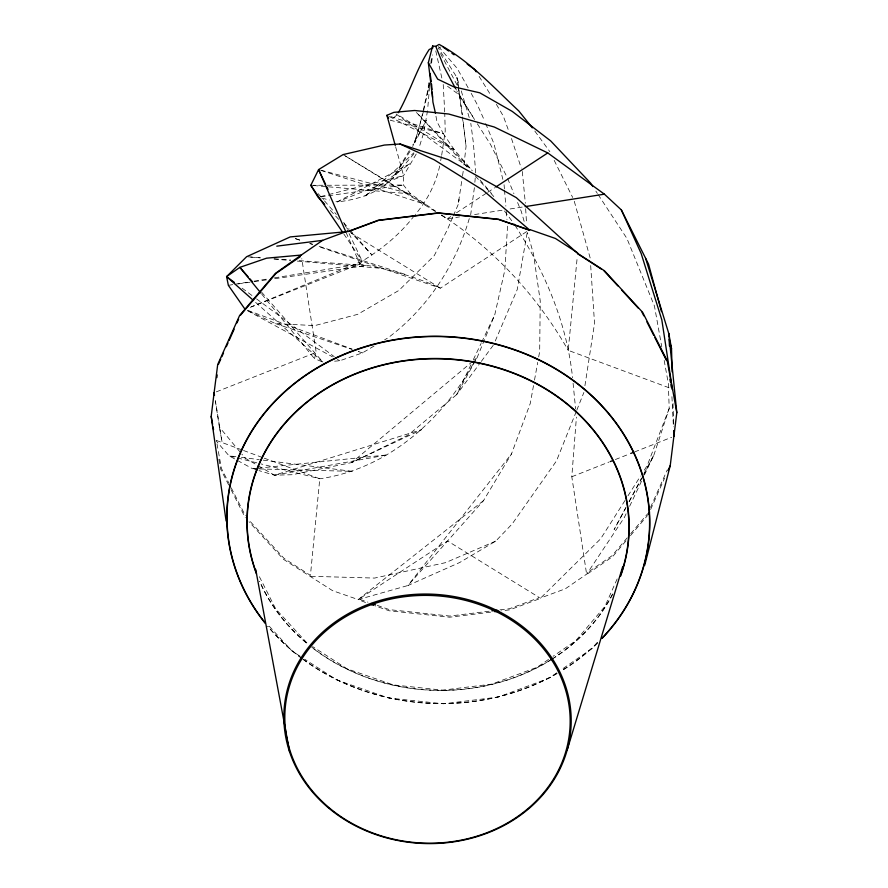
<?xml version="1.0" encoding="UTF-8"?>
<svg xmlns="http://www.w3.org/2000/svg" width="888" height="888" viewBox="0 0 888 888"><rect width="100%" height="100%" fill="white"/><g stroke="black" fill="none" stroke-linecap="round" stroke-linejoin="round"><path stroke-width="0.67" stroke-dasharray="4.44 3.33" d="M395.615 146.775L403.596 175.624L403.441 185.037L410.578 193.895L435.742 211.244M429.603 86.613L427.639 109.457M507.548 226.207L504.817 270.196L494.771 314.763L477.1 357.664L456.654 394.638L408.191 435.053L351.803 462.548L292.285 474.714L274.459 475.18L259.03 470.64M625.996 540.859L612.576 556.676L586.668 574.492L571.805 476.756L576.423 417.105M431.657 62.97L432.312 54.867M474.392 187.646L470.684 214.707M474.858 182.295L475.58 174.27M475.691 172.938L473.371 142.746L470.807 123.343M431.457 62.837L432.112 56.022M669.019 387.756L568.22 350.349L577.3 256.488M427.505 110.778L423.754 132.567L419.436 146.609M430.824 63.692L431.268 59.64M463.947 164.99L466.067 146.243L463.036 120.246M423.743 110.101L427.406 94.028L428.771 82.551M453.357 215.762L458.13 204.673L462.337 177.045M462.537 175.702L463.336 170.352M584.926 385.692L594.538 323.354L590.631 264.802M625.03 500.455L600.654 538.805L540.17 598.523L509.734 609.834L501.554 610.844M458.741 201.165L459.007 199.578L458.13 204.673M527.117 233.1L517.26 289.477L494.738 342.235M533.51 385.57L530.303 403.296L511.499 453.89L483.516 500.621L407.925 585.514L358.197 599.578L332.556 590.653L283.472 559.318L249.029 521.8M534.498 380.12L537.695 362.393M538.683 356.932L539.671 351.481L540.237 300.91L533.433 253.679L527.35 232.512M439.671 166.023C435.797 183.783 427.084 200.855 415.196 214.574M440.681 160.639L441.425 156.61M441.68 155.267L445.221 131.091L444.744 113.198M427.406 94.028L429.825 82.495M429.526 83.805C423.765 104.573 421.09 126.684 412.665 146.509M423.443 111.444L414.652 142.879L426.284 120.435L412.831 144.689M321.756 361.638L314.463 358.608L316.195 352.37L301.798 258.652M664.191 360.461L668.331 383.572L669.208 408.469L653.934 454.945L643.534 475.158M469.275 218.592C455.477 265.579 427.439 308.325 388.089 337.784L384.593 339.849M669.208 408.469L647.197 465.59L643.5 471.395M576.268 411.477L556.487 460.905L512.276 523.831L495.759 541.103L459.64 562.537L407.925 585.514L511.499 453.89M576.778 410.212L583.882 392.463M452.836 216.994L447.541 229.315L434.276 255.6L398.923 290.42L357.62 314.363L314.796 325.596L275.546 323.621L247.541 310.523M416.217 154.035L403.596 175.624L337.229 201.865L334.676 201.243M617.16 578.954L604.895 606.426L575.812 640.67L553.08 656.299M650.504 507.448L667.265 469.919M650.615 509.49L664.635 478.11M626.084 513.797L624.308 517.549L586.757 574.07L565.367 588.777L540.237 598.124M629.636 506.282L641.491 481.241M644.444 474.969L653.934 454.945L642.179 476.956M470.951 364.679L456.654 394.638L480.508 362.482M473.326 359.684L481.074 343.467M481.673 342.213L494.771 314.763M625.862 507.536L614.119 529.548L625.885 507.792M629.126 501.42L641.525 478.177M629.148 501.753L642.879 476.368M410.012 151.349L393.739 177.089C379.143 192.752 358.13 199.844 337.229 201.865L409.979 163.703L364.169 196.714L393.661 171.684L413.819 152.814M409.29 150.627L392.23 179.087L414.43 153.258M627.983 495.804L640.548 476.046M472.727 364.546C441.025 421.667 385.892 469.253 319.78 478.776L261.083 463.925M473.459 363.392L477.1 357.664L473.915 360.328M481.329 361.372L493.661 344.744M414.352 215.618C400.299 234.143 381.973 249.051 362.226 261.161L251.471 306.76M250.272 307.337L359.895 264.002L362.226 261.161L347.474 230.225M627.194 537.862L612.032 555.721L586.613 573.193M630.769 533.655L647.707 513.697M630.48 535.597L647.474 515.562M597.335 642.324L591.952 648.64L561.338 669.696M396.892 115.029L390.52 120.313L443.345 133.711L454.112 149.506L472.305 170.807M472.849 361.216L351.803 462.548L421.745 429.614L274.459 475.18L245.266 458.219L241.814 454.068M483.516 500.621L358.197 599.578L365.978 602.686M548.54 659.429L537.173 667.243L491.763 684.115L442.701 690.143L393.317 684.903L346.975 668.764L312.576 646.531M556.798 672.815L548.862 678.265L498.235 697.08L443.534 703.796L388.467 697.968L336.796 679.964L304.673 659.207M441.414 215.229L447.263 218.837L450.738 216.561M456.51 212.776L486.546 193.084M487.701 192.319L494.627 187.779M526.684 231.59L440.426 288.167L317.66 246.276M374.092 346.031L362.415 352.902L339.782 360.761L334.61 361.183M440.848 46.986L438.361 48.107L456.887 77.411L459.684 86.014M495.759 541.103L445.554 562.648L374.592 578.077L310.345 576.29M216.317 391.863L316.195 352.37M571.805 476.756L608.935 462.071M615.34 459.54L629.426 453.979M634.554 451.948L671.683 437.262M320.746 196.57L327.428 194.883M328.76 194.539L403.596 175.624M274.459 475.18L387.568 454.878L256.732 468.32M228.349 285.326L233.777 284.449M235.131 284.227L248.696 282.029M254.112 281.152L267.677 278.954M274.459 277.855L359.895 264.002C387.579 269.009 414.796 276.268 440.426 288.167L350.96 232.978M441.503 215.04L447.263 218.837L459.562 216.905M474.592 214.552L503.285 210.045M510.123 208.969L522.41 207.037M320.779 196.859L403.441 185.037L324.642 185.259M237.917 283.96L252.947 281.807M254.312 281.618L267.976 279.665M274.814 278.688L366.378 265.59L298.912 260.595M489.144 611.21L449.705 616.05L389.488 609.668L376.79 605.239M500.022 609.867L509.534 608.702L539.393 597.602L447.574 540.97L359.007 599.056L367.898 602.142M490.631 612.176L449.694 617.204L389.277 610.8L375.036 605.838M255.356 468.464L252.603 468.753L229.06 455.833L216.295 441.059M310.822 185.292L323.265 185.259M258.075 468.897L252.603 468.753L257.742 470.263M259.44 468.931L352.536 471.373L260.617 459.806M247.974 256.821L260.362 257.742M274.126 258.763L290.654 259.984M313.553 185.525L327.217 186.713M328.582 186.824L410.578 193.895L318.581 169.597M250.705 257.076L260.306 257.897M274.004 259.085L290.454 260.506M297.314 261.094L382.295 268.42M235.919 456.698L229.06 455.833L259.751 463.591M241.414 457.387L259.241 459.629M321.9 198.168L329.57 200.011M390.853 116.606L443.345 133.711L436.896 121.556L435.664 114.463M321.212 170.463L425.363 204.407L343.09 154.579M295.504 238.628L302.075 240.781M309.979 243.356L312.609 244.211M319.192 246.353L407.381 275.102M275.546 323.621L352.048 349.406M358.53 351.593L362.415 352.902L358.552 351.47M295.46 238.694L301.987 240.926M309.823 243.601L312.432 244.489M247.685 310.334L352.103 349.073M242.235 450.005L216.394 440.426L221.445 468.509L228.815 483.028M243.534 450.494L262.915 457.686M264.213 458.164L319.78 478.776L310.434 575.413L284.038 558.352L248.784 519.946M389.355 116.561L454.112 149.506L397.358 114.497M247.541 310.7L332.501 356.81M337.351 359.44L339.782 360.761M345.432 156.022L436.73 212.332M300.089 656.232L292.052 651.048L267.255 624.031M447.541 86.303L458.508 94.283L474.447 119.369L456.099 89.422M396.104 113.986L470.573 168.764L416.483 112.465M447.263 218.837C497.213 252.558 538.383 298.079 568.22 350.349M242.135 288.178L255.444 298.068M256.554 298.901L334.232 356.632M255.611 302.375L322.966 362.149L261.771 292.363M306.848 642.823L275.746 608.946L258.686 575.291M330.358 210.412L338.861 219.525M346.42 227.628L348.307 229.648M349.25 230.669L371.928 254.978L350.039 230.014M416.461 112.51L468.875 169.031M475.424 176.09L493.806 196.57M318.115 193.617L323.587 199.856M324.497 200.899L336.352 214.419M343.656 222.733L349.128 228.971M438.494 46.498L457.154 68.365L468.531 88.478M480.086 179.987L491.33 193.251M215.329 400.677L219.38 427.139L240.948 453.035M261.805 294.206L314.463 358.608M504.495 210.978L514.374 224.276M534.831 131.08L549.861 151.704M343.811 233.988L362.226 261.161M465.456 105.017L456.909 91.109M595.87 191.131L597.38 193.44M598.135 194.594L626.917 238.45L654.467 306.094L661.76 346.875M477.333 123.776L490.387 144.211L507.137 177.323M479.109 76.368L491.364 96.071M496.37 104.34L503.285 116.039L509.213 132.279M515.062 225.441C544.633 271.284 567.01 323.176 572.549 377.789M471.184 93.307L477.455 104.939L484.637 120.979M440.537 53.602L457.464 85.814M231.269 487.867L245.388 515.706M228.671 484.959L220.668 469.175L218.703 458.264M231.135 489.81L245.299 517.737M554.179 160.362L572.682 197.491M343.945 222.799L346.886 228.993M346.131 232.534L359.895 264.002M507.659 178.577L513.93 193.706M517.593 202.531L521.256 211.344L524.297 221.933M485.681 123.532L493.961 143.723L502.852 179.354M511.488 138.528L521.256 168.076M461.283 90.931L469.275 117.749M574.281 201.287L590.176 257.997M435.786 50.938L442.379 80.442M219.38 427.139L222.056 442.002L215.429 400.943M458.641 88.167L456.887 77.411L458.086 85.581M458.275 86.946L462.215 115.607M458.841 89.499L462.382 114.874M462.393 116.972L466.067 146.243M522.311 171.495L525.341 203.263M573.082 383.205L575.624 408.968M504.062 184.715L504.395 188.722M504.506 190.065L505.86 206.127M506.304 211.477L506.981 219.514M443.223 84.471L444.699 111.833M525.663 208.68L526.551 223.598M671.939 396.692L673.415 426.817M673.004 403.463L673.637 426.795M612.531 594.072A190.942 165.69 3.1 0 1 554.445 657.453M549.716 660.461A190.942 165.69 3.1 0 1 311.655 647.063M306.438 642.834A190.942 165.69 3.1 0 1 259.773 581.407M612.753 594.083A191.186 165.901 3.1 0 1 553.424 658.319M552.247 659.074A191.186 165.901 3.1 0 1 311.499 647.152M306.271 642.923A191.186 165.901 3.1 0 1 259.551 581.407M597.502 643.001A211.588 183.616 3.1 0 1 561.827 670.695M557.042 673.537A211.588 183.616 3.1 0 1 303.008 659.351M301.92 658.541A211.588 183.616 3.1 0 1 267.743 626.318M597.313 642.934A211.355 183.405 3.1 0 1 561.682 670.595M556.909 673.426A211.355 183.405 3.1 0 1 303.163 659.262M302.075 658.452A211.355 183.405 3.1 0 1 267.932 626.262"/><path stroke-width="1.33" d="M324.686 204.329L318.071 197.247L310.822 185.292L318.581 169.597L343.09 154.579L384.404 145.055L400.044 144L434.154 159.773L482.972 190.199L529.736 230.103L498.679 219.281L438.25 212.876L378.21 220.246L347.774 231.568L290.232 236.918L246.598 256.721L226.595 276.623L228.349 285.326L245.11 309.379M226.096 520.99L211.189 416.428L214.108 392.74L214.519 395.382M216.85 377.622L217.172 374.936M644.677 565.356L670.24 465.567L676.811 412.698L668.842 333.71L645.643 258.408M400.044 144L448.229 159.651L516.305 197.647L577.577 253.38L604.484 270.773L642.646 312.343L667.277 360.916L672.438 389.555L661.826 319.891L641.192 253.557L621.345 209.912L604.395 194.172L547.763 152.936L494.272 127.017L448.706 114.019L414.585 110.489L393.872 112.354L386.913 115.318L395.26 145.466M532.323 127.85L518.759 110.911C493.506 87.346 469.785 61.028 439.094 44.4L435.764 46.365L432.634 45.965L428.338 62.704L432.523 97.292M567.177 750.005A143.723 124.72 3.1 0 0 386.935 598.601A143.723 124.72 3.1 0 0 328.46 807.869A143.723 124.72 3.1 0 0 567.177 750.005L622.743 566.466M218.492 364.213L220.735 359.207M221.845 356.71L223.521 352.958M226.318 346.709L227.994 342.957M229.115 340.448L234.143 329.193M236.941 322.943L238.617 319.192M648.373 514.507L649.494 511.999M667.998 470.585L670.24 465.567M398.312 112.743C409.923 92.285 416.25 69.464 429.159 49.539L432.889 47.841L432.634 45.965M240.293 315.44L275.968 273.415L300.277 256.699M253.546 300.533L226.595 276.623L239.86 267.366L266.589 258.175L301.243 255.056L322.633 240.348L347.763 231.013M495.781 187.024L547.763 152.936M610.223 461.571L612.775 460.561M630.713 453.468L633.266 452.458M348.607 231.524L378.466 220.435L438.295 213.087L498.512 219.469L528.993 230.081M525.152 206.615L604.395 194.172M276.779 246.165L322.633 240.348M491.863 610.866L497.302 610.2M494.727 611.677L498.823 611.177M529.803 229.548L555.444 238.484L577.655 252.836M371.706 603.474L375.513 604.795M371.151 604.495L373.737 605.394M577.566 253.724L601.664 269.297M443.179 47.186L448.64 51.016M451.914 53.313L454.101 54.834M467.177 64.047L474.736 69.564L476.19 71.828M226.595 276.623L234.365 282.406M603.962 270.785L617.882 285.936M621.589 289.988L638.294 308.169M248.074 276.734L239.86 267.366L260.928 293.129M249.905 278.821L252.647 281.951M310.822 185.292L342.28 231.724M592.84 186.513L590.564 183.05L550.638 140.87L512.221 111.4L479.764 92.807L453.757 86.835L437.662 79.132L428.338 62.704M386.913 115.318L388.633 118.193M455.644 88.689L443.767 66.389L435.764 46.365M642.002 312.21L643.844 315.839M646.908 321.9L653.668 335.209M654.889 337.629L666.555 360.617M621.345 209.912L648.529 264.091L661.46 311.621M325.652 184.449L318.581 169.597L345.576 231.269M326.84 186.924L328.016 189.399M670.085 343.301L671.517 348.584L672.149 371.906M255.689 569.408L289.699 752.225M671.517 348.584L668.842 333.71L668.975 336.452M672.549 389.055L676.811 412.698M669.918 379.343L670.407 382.018M670.884 384.693L671.372 387.368M435.453 113.242L432.922 102.031L432.234 92.152M211.189 416.428L212.609 424.309M213.087 426.939L213.553 429.57M430.103 73.449L431.191 81.43M214.108 392.74L217.704 364.524L239.571 315.573L275.369 273.415L301.243 255.056M431.557 84.083L432.012 89.455M669.108 339.183L669.441 346.031M673.626 430.924L673.892 436.397L673.748 430.902M256.266 572.682A190.942 165.69 3.1 0 1 436.53 358.774A190.942 165.69 3.1 0 1 620.712 575.047M553.268 658.219A190.942 165.69 3.1 0 1 550.904 659.717M265.112 623.11A211.588 183.616 3.1 0 1 301.454 378.066A211.588 183.616 3.1 0 1 586.324 390.731A211.588 183.616 3.1 0 1 602.33 638.095M256.51 573.926A191.186 165.901 3.1 0 1 436.563 358.486A191.186 165.901 3.1 0 1 620.501 576.323M265.312 623.054A211.355 183.405 3.1 0 1 301.598 378.299A211.355 183.405 3.1 0 1 586.158 390.953A211.355 183.405 3.1 0 1 602.142 638.039M329.115 807.725A142.735 123.854 3.1 0 0 566.178 750.271A142.735 123.854 3.1 0 0 387.19 599.911A142.735 123.854 3.1 0 0 329.115 807.725"/></g></svg>
